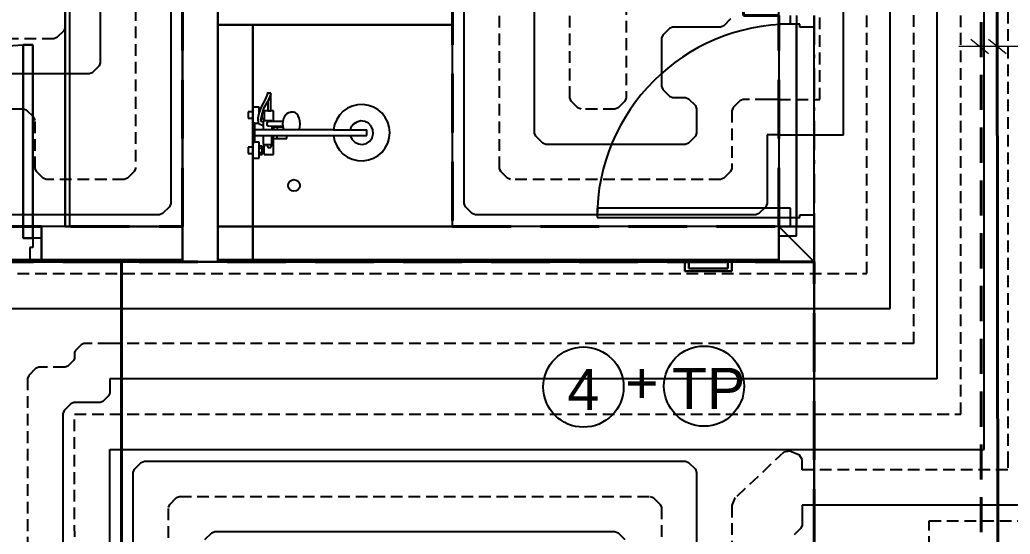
# Model space of a CAD drawing. Header units: millimetres. Extents: x 1046 to 78755, y 389 to 54562.
# Drawn here: x 13856 to 18075, y 11220 to 13412 of the extents above; entities that cross this region are included whole.
import ezdxf

# ---------------------------------------------------------------- set-up
doc = ezdxf.new("R2010")
doc.units = ezdxf.units.MM
doc.linetypes.add('BODKO__IARKOVAN___M', pattern=[225, 125, -42.5, 15, -42.5])
doc.linetypes.add('DASH', pattern=[75, 50, -25])
for name, color, linetype in [('DXF_LAYER', 1, 'Continuous'), ('ODVODN__POTRUBIE___PODL__VYK_', 7, 'Continuous'), ('OKRAJOV__DILAT_CIA_PDL', 2, 'Continuous'), ('PODLAHOVKA', 7, 'Continuous'), ('PR_VODN__POTRUBIE___PODL__VYK_', 7, 'Continuous'), ('vyk-privod2', 7, 'Continuous'), ('vyk-vratka-ZARIADENIE', 7, 'Continuous'), ('Z_NA_PRECHODOV_CH_POTRUB_', 7, 'Continuous')]:
    doc.layers.add(name, color=color, linetype=linetype)
for name, color, linetype, lineweight in [('vyk-privod-45', 240, 'Continuous', 40), ('vyk-vratka_35°C', 132, 'DASH', 40), ('vyk_POPIS', 7, 'Continuous', 20)]:
    doc.layers.add(name, color=color, linetype=linetype, lineweight=lineweight)
doc.styles.add('ARIAL', font='arial.ttf')

# ---------------------------------------------------------------- blocks, each defined once
blk = doc.blocks.new('A$C57FC20A3')
at = {"layer": 'vyk-vratka-ZARIADENIE', "color": 6, "lineweight": 30}
for p, q in [((0, 183, -5790.8), (28.3, 183, -5790.8)), ((28.3, 17, -5790.8), (28.3, 183, -5790.8)), ((0, 17, -5790.8), (28.3, 17, -5790.8)), ((28.3, 17, -5790.8), (28.3, 23, -5790.8))]:
    blk.add_line(p, q, dxfattribs=at)
at = {"layer": 'vyk-vratka-ZARIADENIE', "color": 6, "lineweight": 30, "elevation": -5790.8}
blk.add_lwpolyline([(40, 200), (40, 0), (0, 0), (0, 200)], close=True, dxfattribs=at)

msp = doc.modelspace()

# ---------------------------------------------------------------- linework, layer by layer
at = {"layer": 'DXF_LAYER', "color": 252, "linetype": 'Continuous'}
for p, q in [((14049.3, 15571.4), (14049.3, 12531.4)), ((14049.3, 12531.4), (14049.3, 15571.4)), ((14069.3, 12531.4), (14069.3, 15571.4)), ((14549.3, 12531.4), (14549.3, 15571.4)), ((14549.3, 15571.4), (14549.3, 12531.4)), ((14549.3, 12391.4), (14549.3, 15431.4)), ((14699.3, 15431.4), (14699.3, 12391.4)), ((17089.3, 13393.1), (17089.3, 15431.4)), ((14549.3, 15061.2), (14549.3, 12381.4)), ((14549.3, 15061.2), (14549.3, 12531.4)), ((14699.3, 12381.4), (14699.3, 15061.2)), ((14699.3, 13541.4), (14699.3, 13391.4)), ((15699.3, 13391.4), (15699.3, 13541.4)), ((15699.3, 13541.4), (15699.3, 13391.4)), ((17089.3, 13431.4), (17089.3, 12531.4)), ((17139.3, 13393.4), (17139.3, 13431.4)), ((17164.3, 13431.4), (17164.3, 12531.4)), ((17239.3, 12531.4), (17239.3, 13431.4)), ((17239.3, 13431.4), (17239.3, 13381.4)), ((14849.3, 13391.4), (14699.3, 13391.4)), ((14699.3, 13391.4), (14699.3, 12531.4)), ((14699.3, 13391.4), (14699.3, 12531.4)), ((14849.3, 13391.4), (14699.3, 13391.4)), ((14699.3, 13391.4), (15699.3, 13391.4)), ((14699.3, 13391.4), (15699.3, 13391.4)), ((14699.3, 12531.4), (14699.3, 13391.4)), ((15699.3, 13391.4), (14849.3, 13391.4)), ((14849.3, 13391.4), (14849.3, 12531.4)), ((15699.3, 13391.4), (14849.3, 13391.4)), ((14849.3, 12531.4), (14849.3, 13391.4)), ((14849.3, 12531.4), (14849.3, 13391.4)), ((15699.3, 12531.4), (15699.3, 13391.4)), ((15699.3, 12531.4), (15699.3, 13391.4)), ((17164.3, 13393.1), (17089.3, 13393.1)), ((17179.3, 13393.4), (17139.3, 13393.4)), ((17164.3, 12491.4), (17164.3, 13393.1)), ((17179.3, 13381.4), (17179.3, 13393.4)), ((17239.3, 13381.4), (17179.3, 13381.4)), ((13911.3, 13305.4), (13871.3, 13305.4)), ((13871.3, 13305.4), (13871.3, 12481.4)), ((13871.3, 12481.4), (13871.3, 13305.4)), ((13871.3, 13305.4), (13911.3, 13305.4)), ((13911.3, 12481.4), (13911.3, 13305.4)), ((13911.3, 13305.4), (13911.3, 12481.4)), ((14909, 13089.6), (14900.6, 13070.4)), ((14913.1, 13102.4), (14909, 13089.6)), ((14921.1, 13084.8), (14912.8, 13065.8)), ((14925.5, 13098.4), (14921.1, 13084.8)), ((14925.5, 13098.4), (14925.8, 13100.4)), ((14925.8, 13024.4), (14925.8, 13100.4)), ((14875.3, 13040.4), (14849.3, 13040.4)), ((14849.3, 13040.4), (14849.3, 12972.4)), ((14875.3, 13024.4), (14875.3, 13040.4)), ((14885.4, 13043.7), (14878.6, 13024.4)), ((14900.6, 13070.4), (14885.4, 13043.7)), ((14890.9, 13020.4), (14897.3, 13038.3)), ((14897.3, 13038.3), (14912.2, 13064.4)), ((14912.2, 13064.4), (14912.8, 13065.8)), ((14912.8, 13065.8), (14912.8, 13024.4)), ((14849.3, 13019.9), (14829.3, 13019.9)), ((14829.3, 13019.9), (14829.3, 12992.9)), ((14849.3, 13019.9), (14829.3, 13019.9)), ((14829.3, 13019.9), (14829.3, 12992.9)), ((14849.3, 12992.9), (14849.3, 13019.9)), ((14849.3, 12992.9), (14849.3, 13019.9)), ((14870.7, 12993.1), (14869.8, 12988.6)), ((14874.4, 13012.4), (14870.7, 12993.1)), ((14878.6, 13024.4), (14874.4, 13012.4)), ((14874.8, 13013.5), (14874.8, 13013.5)), ((14878.6, 13024.4), (14875.3, 13024.4)), ((14875.3, 13015.1), (14875.3, 13024.4)), ((14886.9, 13008.9), (14883.2, 12989.8)), ((14884.7, 12997.4), (14889.3, 12997.4)), ((14890.9, 13020.4), (14886.9, 13008.9)), ((14889.2, 13015.4), (14889.3, 13015.4)), ((14889.3, 13015.4), (14889.3, 13015.8)), ((14889.3, 12997.4), (14889.3, 13015.4)), ((14889.3, 12992.4), (14889.3, 12997.4)), ((14897.3, 13020.4), (14890.9, 13020.4)), ((14912.8, 13024.4), (14897.3, 13024.4)), ((14897.3, 13024.4), (14897.3, 13020.4)), ((14897.3, 13020.4), (14897.3, 12992.4)), ((14912.8, 13024.4), (14925.8, 13024.4)), ((14937.3, 13024.4), (14925.8, 13024.4)), ((14937.3, 12978.6), (14937.3, 13024.4)), ((14983.7, 13000.6), (14979.5, 12991.2)), ((14989.1, 13007.9), (14983.7, 13000.6)), ((14991, 13010), (14989.1, 13007.9)), ((14997.6, 13014.8), (14991, 13010)), ((15000.3, 13016.2), (14997.6, 13014.8)), ((15007.7, 13017.9), (15000.3, 13016.2)), ((15010.9, 13018.4), (15007.7, 13017.9)), ((15021.5, 13018.4), (15010.9, 13018.4)), ((15028.9, 13016.7), (15021.5, 13018.4)), ((15035.9, 13011.7), (15028.9, 13016.7)), ((15041.8, 13003.8), (15035.9, 13011.7)), ((15046.4, 12993.4), (15041.8, 13003.8)), ((15049.2, 12981.3), (15046.4, 12993.4)), ((14829.3, 12992.9), (14849.3, 12992.9)), ((14829.3, 12992.9), (14849.3, 12992.9)), ((14849.3, 12972.4), (14872.5, 12972.4)), ((14857.3, 12971.4), (14849.3, 12971.4)), ((14849.3, 12971.4), (14849.3, 12891.4)), ((14857.3, 12943.4), (14857.3, 12971.4)), ((14869.8, 12988.6), (14869.9, 12987.3)), ((14869.9, 12987.3), (14872, 12974.2)), ((14872, 12974.2), (14872.3, 12972.9)), ((14872.3, 12972.9), (14872.5, 12972.4)), ((14872.5, 12972.4), (14872.8, 12971.8)), ((14872.8, 12971.8), (14873.5, 12970.7)), ((14873.5, 12970.7), (14874.4, 12969.9)), ((14874.4, 12969.9), (14875.5, 12969.2)), ((14875.5, 12969.2), (14893.3, 12961.8)), ((14883.2, 12989.8), (14882.9, 12988.2)), ((14882.9, 12988.2), (14882.9, 12988.4)), ((14882.9, 12988.4), (14889.3, 12988.4)), ((14884.3, 12979.6), (14882.9, 12988.2)), ((14893.3, 12975.9), (14884.3, 12979.6)), ((14889.3, 12988.4), (14889.3, 12992.4)), ((14889.3, 12992.4), (14897.3, 12992.4)), ((14893.3, 12981.4), (14893.3, 12975.9)), ((14897.3, 12981.4), (14893.3, 12981.4)), ((14893.3, 12975.9), (14893.3, 12962)), ((14893.3, 12961.8), (14893.3, 12943.4)), ((14897.3, 12992.4), (14897.3, 12981.4)), ((14929.3, 12981.4), (14897.3, 12981.4)), ((14901.3, 12981.4), (14898.6, 12981.4)), ((14904.4, 12981.4), (14901.3, 12981.4)), ((14907.8, 12981.4), (14904.4, 12981.4)), ((14908.9, 12971), (14908.5, 12968.4)), ((14908.5, 12968.4), (14908.9, 12965.8)), ((14910.1, 12973.4), (14908.9, 12971)), ((14908.9, 12965.8), (14910.1, 12963.4)), ((14909.8, 12971.4), (14910, 12973.2)), ((14909.8, 12965.4), (14909.8, 12971.4)), ((14910, 12963.6), (14909.8, 12965.4)), ((14910, 12973.2), (14910.1, 12973.4)), ((14910.1, 12963.4), (14910, 12963.6)), ((14910.1, 12973.4), (14910.6, 12974.9)), ((14910.1, 12973.4), (14910.1, 12973.4)), ((14910.1, 12963.4), (14910.1, 12963.4)), ((14910.6, 12961.9), (14910.1, 12963.4)), ((14910.6, 12974.9), (14911.7, 12976.3)), ((14911.7, 12960.4), (14910.6, 12961.9)), ((14911.7, 12976.3), (14913, 12977.5)), ((14913, 12959.3), (14911.7, 12960.4)), ((14913, 12977.5), (14914.5, 12978.2)), ((14914.5, 12958.6), (14913, 12959.3)), ((14914.5, 12978.2), (14916.1, 12978.4)), ((14916.1, 12958.4), (14914.5, 12958.6)), ((14937.3, 12978.6), (14916.1, 12978.4)), ((14958.4, 12957.9), (14916.1, 12958.4)), ((14929.3, 12981.4), (14929.3, 12978.6)), ((14929.3, 12958.2), (14929.3, 12943.4)), ((14958.4, 12978.9), (14937.3, 12978.6)), ((14937.3, 12958.1), (14937.3, 12943.4)), ((14937.3, 12956.4), (14976.8, 12956.4)), ((14952.3, 12956.4), (14952.3, 12943.4)), ((14976.6, 12979.4), (14958.4, 12978.9)), ((14976.6, 12957.4), (14958.4, 12957.9)), ((14976.1, 12977.5), (14975.4, 12968.4)), ((14975.4, 12968.4), (14976.1, 12959.3)), ((14976.6, 12979.4), (14976.1, 12977.5)), ((14976.1, 12959.3), (14978.2, 12950.8)), ((14978.2, 12986), (14976.6, 12979.4)), ((14979.5, 12991.2), (14978.2, 12986)), ((15046.4, 12943.4), (15049.2, 12955.5)), ((15050.2, 12968.4), (15049.2, 12981.3)), ((15049.2, 12955.5), (15050.2, 12968.4)), ((14893.3, 12943.4), (14857.3, 12943.4)), ((14857.3, 12919.4), (14857.3, 12943.4)), ((14857.3, 12891.4), (14857.3, 12919.4)), ((14857.3, 12919.4), (14893.3, 12919.4)), ((15046.4, 12943.4), (14893.3, 12943.4)), ((14893.3, 12919.4), (14893.3, 12881.4)), ((14893.3, 12919.4), (14994.3, 12919.4)), ((14929.3, 12881.4), (14929.3, 12919.4)), ((14937.3, 12906.4), (14937.3, 12919.4)), ((14952.3, 12906.4), (14952.3, 12919.4)), ((14977.7, 12943.4), (14977.6, 12943.5)), ((14978.2, 12950.8), (14979.5, 12945.6)), ((14979.5, 12945.6), (14980.5, 12943.4)), ((14991.7, 12943.5), (14991.7, 12943.4)), ((14994.3, 12918.3), (14994.3, 12919.4)), ((14994.3, 12919.4), (15192.9, 12919.4)), ((14994.3, 12914.3), (14994.3, 12918.3)), ((14994.3, 12911), (14994.3, 12914.3)), ((14994.3, 12908.6), (14994.3, 12911)), ((15192.9, 12943.4), (15046.4, 12943.4)), ((15192.9, 12943.4), (15334.3, 12943.4)), ((15192.9, 12919.4), (15334.3, 12919.4)), ((15334.3, 12919.4), (15334.3, 12943.4)), ((14849.3, 12869.9), (14829.3, 12869.9)), ((14829.3, 12869.9), (14829.3, 12842.9)), ((14849.3, 12869.9), (14829.3, 12869.9)), ((14829.3, 12869.9), (14829.3, 12842.9)), ((14849.3, 12891.4), (14857.3, 12891.4)), ((14875.3, 12890.4), (14849.3, 12890.4)), ((14849.3, 12890.4), (14849.3, 12822.4)), ((14849.3, 12842.9), (14849.3, 12869.9)), ((14849.3, 12842.9), (14849.3, 12869.9)), ((14875.3, 12874.4), (14875.3, 12890.4)), ((14889.3, 12874.4), (14875.3, 12874.4)), ((14875.3, 12838.4), (14875.3, 12874.4)), ((14889.3, 12870.4), (14889.3, 12874.4)), ((14897.3, 12870.4), (14889.3, 12870.4)), ((14889.3, 12842.4), (14889.3, 12870.4)), ((14893.3, 12881.4), (14897.3, 12881.4)), ((14897.3, 12881.4), (14897.3, 12870.4)), ((14897.3, 12881.4), (14929.3, 12881.4)), ((14897.3, 12842.4), (14897.3, 12870.4)), ((14937.3, 12838.4), (14937.3, 12906.4)), ((14937.3, 12906.4), (14994.3, 12906.4)), ((14994.3, 12907), (14994.3, 12908.6)), ((14994.3, 12906.4), (14994.3, 12907)), ((14829.3, 12842.9), (14849.3, 12842.9)), ((14829.3, 12842.9), (14849.3, 12842.9)), ((14875.3, 12865.4), (14889.3, 12865.4)), ((14875.3, 12847.4), (14889.3, 12847.4)), ((14875.3, 12822.4), (14875.3, 12838.4)), ((14875.3, 12838.4), (14889.3, 12838.4)), ((14889.3, 12838.4), (14889.3, 12842.4)), ((14889.3, 12842.4), (14897.3, 12842.4)), ((14897.3, 12842.4), (14897.3, 12838.4)), ((14897.3, 12838.4), (14937.3, 12838.4)), ((14849.3, 12822.4), (14875.3, 12822.4)), ((17139.3, 12609.4), (16315.3, 12609.4)), ((16315.3, 12609.4), (16315.3, 12569.4)), ((17139.3, 12569.4), (17139.3, 12609.4)), ((17179.3, 12569.4), (17179.3, 12581.4)), ((17179.3, 12581.4), (17239.3, 12581.4)), ((17239.3, 12581.4), (17239.3, 12531.4)), ((13949.3, 12531.4), (13049.3, 12531.4)), ((13949.3, 12531.4), (13949.3, 12381.4)), ((14549.3, 12531.4), (13949.3, 12531.4)), ((13949.3, 12381.4), (13949.3, 12531.4)), ((13949.3, 12481.4), (13949.3, 12531.4)), ((14549.3, 12531.4), (13949.3, 12531.4)), ((13949.3, 12481.4), (13949.3, 12531.4)), ((14049.3, 12531.4), (14549.3, 12531.4)), ((14549.3, 12531.4), (14049.3, 12531.4)), ((14049.3, 12531.4), (14069.3, 12531.4)), ((14549.3, 12381.4), (14549.3, 12531.4)), ((14699.3, 12531.4), (14849.3, 12531.4)), ((14849.3, 12531.4), (14699.3, 12531.4)), ((14699.3, 12531.4), (14699.3, 12381.4)), ((14849.3, 12531.4), (14699.3, 12531.4)), ((14849.3, 12531.4), (14699.3, 12531.4)), ((14849.3, 12531.4), (15699.3, 12531.4)), ((14849.3, 12531.4), (15699.3, 12531.4)), ((14849.3, 12381.4), (14849.3, 12531.4)), ((17089.3, 12531.4), (14849.3, 12531.4)), ((14849.3, 12531.4), (14849.3, 12381.4)), ((17089.3, 12531.4), (14849.3, 12531.4)), ((16315.3, 12569.4), (17139.3, 12569.4)), ((17089.3, 12531.4), (17239.3, 12381.4)), ((17239.3, 12531.4), (17089.3, 12531.4)), ((17089.3, 12531.4), (17089.3, 12381.4)), ((17239.3, 12381.4), (17089.3, 12531.4)), ((17089.3, 12381.4), (17089.3, 12531.4)), ((17089.3, 12531.4), (17239.3, 12531.4)), ((17139.3, 12531.4), (17089.3, 12531.4)), ((17139.3, 12531.4), (17089.3, 12531.4)), ((17139.3, 12531.4), (17139.3, 12569.4)), ((17139.3, 12569.4), (17179.3, 12569.4)), ((17239.3, 12531.4), (17139.3, 12531.4)), ((17239.3, 12531.4), (17139.3, 12531.4)), ((17239.3, 12531.4), (17139.3, 12531.4)), ((17239.3, 12531.4), (17139.3, 12531.4)), ((17164.3, 12531.4), (17239.3, 12531.4)), ((17239.3, 12531.4), (17239.3, 11161.4)), ((17239.3, 12381.4), (17239.3, 12531.4)), ((17239.3, 12381.4), (17239.3, 12531.4)), ((17089.3, 12391.4), (17089.3, 12491.4)), ((17089.3, 12491.4), (17164.3, 12491.4)), ((13871.3, 12481.4), (13911.3, 12481.4)), ((13911.3, 12481.4), (13871.3, 12481.4)), ((13949.3, 12481.4), (13911.3, 12481.4)), ((13911.3, 12481.4), (13911.3, 12441.4)), ((13949.3, 12481.4), (13911.3, 12481.4)), ((13911.3, 12481.4), (13911.3, 12441.4)), ((13949.3, 12381.4), (13949.3, 12481.4)), ((13949.3, 12381.4), (13949.3, 12481.4)), ((13949.3, 12381.4), (13949.3, 12481.4)), ((13949.3, 12381.4), (13949.3, 12481.4)), ((13949.3, 12381.4), (13949.3, 12481.4)), ((13911.3, 12441.4), (13899.3, 12441.4)), ((13899.3, 12441.4), (13899.3, 12381.4)), ((13911.3, 12441.4), (13899.3, 12441.4)), ((13899.3, 12441.4), (13899.3, 12381.4)), ((10699.3, 12391.4), (14549.3, 12391.4)), ((17089.3, 12381.4), (10699.3, 12381.4)), ((13049.3, 12381.4), (13949.3, 12381.4)), ((13899.3, 12381.4), (13949.3, 12381.4)), ((13899.3, 12381.4), (13949.3, 12381.4)), ((13949.3, 12381.4), (14549.3, 12381.4)), ((13949.3, 12381.4), (14549.3, 12381.4)), ((14549.3, 12381.4), (14699.3, 12381.4)), ((14699.3, 12381.4), (14549.3, 12381.4)), ((14699.3, 12391.4), (17089.3, 12391.4)), ((14699.3, 12381.4), (14849.3, 12381.4)), ((14699.3, 12381.4), (14849.3, 12381.4)), ((14699.3, 12381.4), (14849.3, 12381.4)), ((14699.3, 12381.4), (14849.3, 12381.4)), ((14849.3, 12381.4), (17089.3, 12381.4)), ((14849.3, 12381.4), (17239.3, 12381.4)), ((17239.3, 12381.4), (17089.3, 12381.4)), ((17089.3, 12381.4), (17239.3, 12381.4)), ((17239.3, 11161.4), (17239.3, 12381.4))]:
    msp.add_line(p, q, dxfattribs=at)
at = {"layer": 'DXF_LAYER', "color": 252, "linetype": 'BODKO__IARKOVAN___M'}
for p, q in [((17089.3, 13431.4), (17089.3, 12531.4)), ((17239.3, 13431.4), (17239.3, 12531.4)), ((13049.3, 12531.4), (13949.3, 12531.4)), ((13049.3, 12381.4), (13949.3, 12381.4))]:
    msp.add_line(p, q, dxfattribs=at)
at = {"layer": 'DXF_LAYER', "color": 252, "linetype": 'Continuous'}
for points in [[(14925.8, 13100.4), (14912.8, 13100), (14913.1, 13102.4)], [(15263.8, 12919.4), (15270.8, 12903.5), (15270.8, 12903.5), (15282.9, 12891), (15298.6, 12883.3), (15315.9, 12881.5), (15332.8, 12885.8), (15347.2, 12895.6), (15357.3, 12909.7), (15362.1, 12926.4), (15360.7, 12943.8), (15353.6, 12959.7), (15341.4, 12972.1), (15325.6, 12979.6), (15308.3, 12981.2), (15291.5, 12976.8), (15277.1, 12966.9), (15267.1, 12952.7), (15263.8, 12943.4)]]:
    msp.add_lwpolyline(points, dxfattribs=at)
msp.add_circle((15024.3, 12706.4), 25, dxfattribs=at)
for centre, radius, start, end in [((17139.3, 12569.4), 824, 90, 180), ((13911.3, 12481.4), 824, 90, 180), ((15312.3, 12931.4), 120, 185.7392, 174.2608), ((14919.3, 12876.9), 9, 150, 30)]:
    msp.add_arc(centre, radius, start, end, dxfattribs=at)
at = {"layer": 'ODVODN__POTRUBIE___PODL__VYK_', "color": 172, "linetype": 'DASH'}
for p, q in [((17864.3, 11731.4), (17864.3, 14987.4)), ((17664.3, 12032.3), (17664.3, 14932.4)), ((17464.3, 12331.4), (17464.3, 14877.4)), ((17264.3, 13072.4), (17264.3, 14822.4)), ((18064.3, 13972.3), (18064.3, 11553.1)), ((17089.3, 13072.4), (17039.3, 13072.4)), ((17089.3, 13072.4), (17264.3, 13072.4)), ((13621.4, 12331.4), (17464.3, 12331.4)), ((14289.3, 12032.3), (14239.3, 12032.3)), ((17664.3, 12032.3), (14289.3, 12032.3)), ((14089.3, 11731.4), (17864.3, 11731.4)), ((14093.7, 8958.8), (14089.3, 11731.4)), ((18064.3, 11553.1), (18064.3, 11493.8)), ((17239.3, 11493.8), (17189.3, 11493.8)), ((18064.3, 11493.8), (17239.3, 11493.8)), ((17730.3, 11011.4), (17730.3, 11277.5)), ((17730.3, 11277.5), (18264.3, 11277.5))]:
    msp.add_line(p, q, dxfattribs=at)
for points in [[(17264.3, 13072.4), (17264.3, 13072.4), (17264.3, 13072.4), (17264.3, 13072.4), (17264.3, 13072.4), (17264.3, 13072.4)], [(17464.3, 12331.4), (17464.3, 12331.4), (17464.3, 12331.4), (17464.3, 12331.4), (17464.3, 12331.4), (17464.3, 12331.4)], [(17664.3, 12032.3), (17664.3, 12032.3), (17664.3, 12032.3), (17664.3, 12032.3), (17664.3, 12032.3), (17664.3, 12032.3)], [(14089.3, 11731.4), (14089.3, 11731.4), (14089.3, 11731.4), (14089.3, 11731.4), (14089.3, 11731.4), (14089.3, 11731.4)], [(17864.3, 11731.4), (17864.3, 11731.4), (17864.3, 11731.4), (17864.3, 11731.4), (17864.3, 11731.4), (17864.3, 11731.4)], [(18064.3, 11493.8), (18064.3, 11493.8), (18064.3, 11493.8), (18064.3, 11493.8), (18064.3, 11493.8), (18064.3, 11493.8)], [(17730.3, 11277.5), (17730.3, 11277.5), (17730.3, 11277.5), (17730.3, 11277.5), (17730.3, 11277.5), (17730.3, 11277.5)]]:
    msp.add_lwpolyline(points, dxfattribs=at)
at = {"layer": 'OKRAJOV__DILAT_CIA_PDL', "color": 116, "linetype": 'DASH', "lineweight": 40, "ltscale": 5, "true_color": 0x136734}
for points in [[(14549.3, 12531.4), (14549.3, 15431.4), (10699.3, 15431.4), (10699.3, 12531.4), (14549.3, 12531.4)], [(17089.3, 12531.4), (17089.3, 13431.4), (16939.3, 13431.4), (16939.3, 15431.4), (15699.3, 15431.4), (15699.3, 12531.4), (17089.3, 12531.4)], [(14289.3, 8631.4), (14289.3, 12381.4), (10699.3, 12381.4), (10699.3, 8631.4), (14289.3, 8631.4)], [(17089.3, 8631.4), (17089.3, 11161.4), (17239.3, 11161.4), (17239.3, 12381.4), (14289.3, 12381.4), (14289.3, 8631.4), (17089.3, 8631.4)]]:
    msp.add_lwpolyline(points, dxfattribs=at)
at = {"layer": 'PODLAHOVKA', "color": 12}
for points in [[(10797.1, 15381.4), (14451.5, 15381.4), (14464.8, 15375.9), (14493.8, 15346.9), (14499.3, 15333.6), (14499.3, 12629.2), (14493.8, 12615.9), (14464.8, 12586.9), (14451.5, 12581.4), (13819.2, 12581.4)], [(17039.3, 12922.4), (17039.3, 12629.2), (17033.8, 12615.9), (17004.8, 12586.9), (16991.5, 12581.4), (15797.1, 12581.4), (15783.8, 12586.9), (15754.8, 12615.9), (15749.3, 12629.2), (15749.3, 15333.6)], [(10997.1, 15081.4), (14151.5, 15081.4), (14164.8, 15075.9), (14193.8, 15046.9), (14199.3, 15033.6), (14199.3, 13229.2), (14193.8, 13215.9), (14164.8, 13186.9), (14151.5, 13181.4), (11197.1, 13181.4)], [(16883.8, 13415.9), (16854.8, 13386.9), (16841.5, 13381.4), (16637.1, 13381.4), (16623.8, 13375.9), (16594.8, 13346.9), (16589.3, 13333.6), (16589.3, 13129.2), (16594.8, 13115.9), (16623.8, 13086.9), (16637.1, 13081.4), (16691.5, 13081.4), (16704.8, 13075.9), (16733.8, 13046.9), (16739.3, 13033.6), (16739.3, 12929.2), (16733.8, 12915.9), (16704.8, 12886.9), (16691.5, 12881.4), (16097.1, 12881.4), (16083.8, 12886.9), (16054.8, 12915.9), (16049.3, 12929.2), (16049.3, 15033.6)], [(14239.3, 11882.3), (14239.3, 11821.6), (14234.7, 11810.4), (14210.3, 11786), (14199.1, 11781.4), (14087.1, 11781.4), (14073.8, 11775.9), (14044.8, 11746.9), (14039.3, 11733.6), (14039.3, 10581.6), (14033.8, 10568.3), (14004.8, 10539.4), (13991.5, 10533.8), (10797.1, 10533.8)], [(14339.3, 8729.2), (14339.3, 11483.6), (14344.8, 11496.9), (14373.8, 11525.9), (14387.1, 11531.4), (16691.5, 11531.4), (16704.8, 11525.9), (16733.8, 11496.9), (16739.3, 11483.6), (16739.3, 9029.2)], [(17189.3, 11343.8), (17189.3, 11259.2), (17183.8, 11245.9), (17154.8, 11216.9)], [(14644.8, 11196.9), (14673.8, 11225.9), (14687.1, 11231.4), (16391.5, 11231.4), (16404.8, 11225.9), (16433.8, 11196.9)]]:
    msp.add_lwpolyline(points, dxfattribs=at)
at = {"layer": 'PODLAHOVKA', "color": 172, "linetype": 'DASH'}
for points in [[(10897.1, 15231.4), (14301.5, 15231.4), (14314.8, 15225.9), (14343.8, 15196.9), (14349.3, 15183.6), (14349.3, 12779.2), (14343.8, 12765.9), (14314.8, 12736.9), (14301.5, 12731.4), (13969.2, 12731.4), (13955.9, 12736.9), (13926.9, 12765.9), (13921.4, 12779.2), (13921.4, 12983.6), (13915.9, 12996.9), (13886.9, 13025.9), (13873.6, 13031.4), (11097.1, 13031.4)], [(17039.3, 13072.4), (16937.1, 13072.4), (16923.8, 13066.8), (16894.8, 13037.9), (16889.3, 13024.5), (16889.3, 12779.2), (16883.8, 12765.9), (16854.8, 12736.9), (16841.5, 12731.4), (15947.1, 12731.4), (15933.8, 12736.9), (15904.8, 12765.9), (15899.3, 12779.2), (15899.3, 15183.6)], [(11097.1, 14931.4), (14001.5, 14931.4), (14014.8, 14925.9), (14043.8, 14896.9), (14049.3, 14883.6), (14049.3, 13379.2), (14043.8, 13365.9), (14014.8, 13336.9), (14001.5, 13331.4), (11297.1, 13331.4)], [(16439.3, 13483.6), (16439.3, 13079.2), (16433.8, 13065.9), (16404.8, 13036.9), (16391.5, 13031.4), (16247.1, 13031.4), (16233.8, 13036.9), (16204.8, 13065.9), (16199.3, 13079.2), (16199.3, 14883.6)], [(14239.3, 12032.3), (14129.5, 12032.3), (14118.3, 12027.6), (14092.6, 12001.9), (14089.3, 11994), (14089.3, 11969.7), (14086, 11961.7), (14060.3, 11936), (14049.1, 11931.4), (13937.1, 11931.4), (13923.8, 11925.9), (13894.8, 11896.9), (13889.3, 11883.6), (13889.3, 10731.6), (13883.8, 10718.3), (13854.8, 10689.4)], [(17189.3, 11493.8), (17189.3, 11538.6), (17177.8, 11556.2), (17136.7, 11574), (17110.2, 11569.3), (16903.5, 11374.7), (16901, 11371.2), (16890.2, 11346.1), (16889.3, 11341.9), (16889.3, 8879.2)], [(14489.3, 8879.2), (14489.3, 11333.6), (14494.8, 11346.9), (14523.8, 11375.9), (14537.1, 11381.4), (16541.5, 11381.4), (16554.8, 11375.9), (16583.8, 11346.9), (16589.3, 11333.6), (16589.3, 9179.2)]]:
    msp.add_lwpolyline(points, dxfattribs=at)
at = {"layer": 'PR_VODN__POTRUBIE___PODL__VYK_', "color": 12}
for p, q in [((17964.3, 11581.4), (17964.3, 15014.9)), ((17764.3, 11882.3), (17764.3, 14959.9)), ((17564.3, 12181.4), (17564.3, 14904.9)), ((17364.3, 12922.4), (17364.3, 14849.9)), ((17089.3, 12922.4), (17039.3, 12922.4)), ((17089.3, 12922.4), (17364.3, 12922.4)), ((13471.4, 12181.4), (17564.3, 12181.4)), ((14289.3, 11882.3), (14239.3, 11882.3)), ((17764.3, 11882.3), (14289.3, 11882.3)), ((14239.3, 11581.4), (17964.3, 11581.4)), ((14239.3, 10483.8), (14239.3, 11581.4)), ((17239.3, 11343.8), (17189.3, 11343.8)), ((18164.3, 11343.8), (17239.3, 11343.8))]:
    msp.add_line(p, q, dxfattribs=at)
for points in [[(17564.3, 12181.4), (17564.3, 12181.4), (17564.3, 12181.4), (17564.3, 12181.4), (17564.3, 12181.4), (17564.3, 12181.4)], [(17764.3, 11882.3), (17764.3, 11882.3), (17764.3, 11882.3), (17764.3, 11882.3), (17764.3, 11882.3), (17764.3, 11882.3)], [(14239.3, 11581.4), (14239.3, 11581.4), (14239.3, 11581.4), (14239.3, 11581.4), (14239.3, 11581.4), (14239.3, 11581.4)], [(17964.3, 11581.4), (17964.3, 11581.4), (17964.3, 11581.4), (17964.3, 11581.4), (17964.3, 11581.4), (17964.3, 11581.4)]]:
    msp.add_lwpolyline(points, dxfattribs=at)
at = {"layer": 'vyk-privod-45', "ltscale": 12}
msp.add_line((18024.9, 9725.8), (18017.6, 14784.5), dxfattribs=at)
at = {"layer": 'vyk-privod2'}
for centre in [(16257.2, 11847.1), (16770.8, 11851.1, 23163.2)]:
    msp.add_circle(centre, 170.9, dxfattribs=at)
at = {"layer": 'vyk-vratka_35°C', "ltscale": 3}
msp.add_line((17950.8, 9653), (17950.8, 14719.1), dxfattribs=at)
at = {"layer": 'vyk_POPIS', "color": 7}
for p, q in [((18896.9, 13298.1), (17856, 13298.1)), ((17982.5, 13267.2), (17906.9, 13329.1)), ((18057.5, 13267.2), (17981.9, 13329.1))]:
    msp.add_line(p, q, dxfattribs=at)
at = {"layer": 'Z_NA_PRECHODOV_CH_POTRUB_', "color": 2}
for p, q in [((14289.3, 12381.4), (14289.3, 12381.4)), ((14289.3, 12381.4), (14289.3, 12381.4)), ((17239.3, 12381.4), (17239.3, 12381.4)), ((14289.3, 12181.4), (14289.3, 12181.4)), ((14289.3, 11878.5), (14289.3, 11878.5)), ((14289.3, 11878.5), (14289.3, 11878.5)), ((17239.3, 11878.5), (17239.3, 11878.5)), ((17239.3, 11878.5), (17239.3, 11878.5)), ((14089.3, 11731.4), (14089.3, 11731.4)), ((14289.3, 11731.4), (14289.3, 11731.4)), ((14289.3, 11581.4), (14289.3, 11581.4)), ((17239.3, 11581.4), (17239.3, 11581.4))]:
    msp.add_line(p, q, dxfattribs=at)

# ---------------------------------------------------------------- block references
at = {"layer": 'vyk-vratka-ZARIADENIE', "rotation": 269.9999960982775}
msp.add_blockref('A$C57FC20A3', (16689.3, 12381.4, 5790.8), dxfattribs=at)

# ---------------------------------------------------------------- texts
at = {"layer": 'vyk_POPIS', "lineweight": 35, "style": 'ARIAL'}
for s, p in [(' 4', (16120.6, 11749.8)), ('+', (16434.7, 11777.9)), ('TP', (16634.3, 11753.9, 23163.2))]:
    msp.add_text(s, height=175, rotation=360, dxfattribs=at).set_placement(p)

doc.saveas('drawing.dxf')
